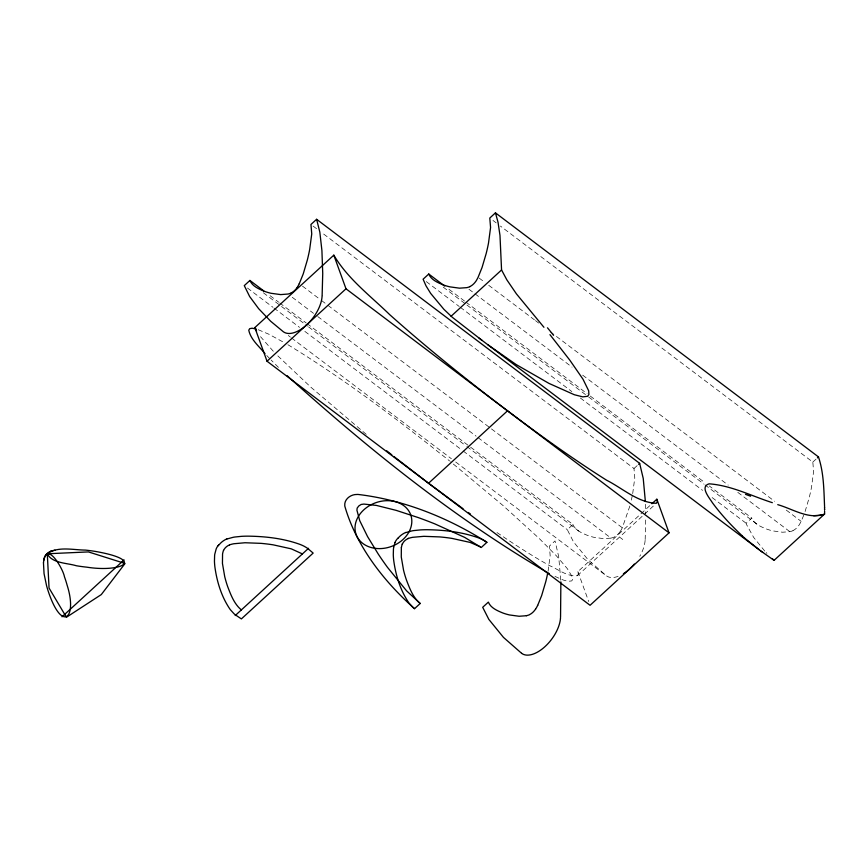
<?xml version="1.0" encoding="UTF-8"?>
<svg xmlns="http://www.w3.org/2000/svg" width="868" height="868" viewBox="0 0 868 868"><rect width="100%" height="100%" fill="white"/><g stroke="black" fill="none" stroke-linecap="round" stroke-linejoin="round"><path stroke-width="0.65" stroke-dasharray="4.34 3.25" d="M645.174 539.516L645.77 517.534M548.088 571.209L550.16 555.585L549.379 546.124L555.032 540.948L558.699 556.638L560.815 580.518M632.696 493.599L634.768 477.975L633.998 468.514L322.657 233.297M629.864 506.022L622.313 527.766A30.608 16.264 -52.9 0 1 620.262 531.487L620.175 531.596M805.103 511.523L809.215 497.603A170.627 90.663 -52.9 0 0 811.526 487.176L813.598 471.552L812.828 462.091L500.424 226.071M803.779 515.158L801.142 521.342A30.608 16.264 -52.9 0 1 799.092 525.064L799.005 525.173A9.765 5.186 -52.9 0 1 793.016 530.565M496.995 532.551C514.073 544.171 531.4 555.466 549.433 565.556C558.319 569.365 567.281 576.862 577.404 575.723L578.327 574.171L577.882 571.643L650.924 504.634M618.092 576.374A29.013 15.418 -52.9 0 1 606.428 575.842L588.092 559.784L573.455 541.795L567.314 529.686L572.956 524.511L307.305 323.807M633.998 468.514L637.177 465.606M577.404 575.723L655.383 504.199M764.751 551.071L753.674 537.433L746.762 524.956L746.144 523.263L751.786 518.077L709.286 485.971M812.828 462.091L816.354 458.857M793.005 530.673L792.907 530.717A30.206 16.047 -52.9 0 1 789.88 531.661L782.545 532.225L772.9 530.912A170.616 90.663 -52.9 0 1 766.075 528.862C760.628 526.594 754.173 523.914 751.786 518.077M258.306 329.742L268.874 334.234L284.487 342.751M554.977 576.439C560.261 578.544 565.882 582.222 571.762 580.898L572.685 579.347L572.24 576.819L567.325 568.649L556.421 555.856L539.245 538.507L503.071 505.577L450.644 461.798M287.905 344.704C344.639 379.305 397.674 419.624 449.613 460.973M572.956 524.511C575.343 530.337 581.799 533.028 587.245 535.296A170.616 90.663 -52.9 0 0 594.07 537.335L603.716 538.648L611.029 538.117L477.15 436.962M492.981 220.45L496.171 222.859M479.169 278.086L484.485 282.1M488.738 285.312L534.428 319.836M535.491 320.639L538.681 323.048M550.366 331.869L774.582 501.27M786.267 510.102L801.142 521.342M468.959 289.25L572.034 367.121M582.656 375.15L728.23 485.136M737.8 492.362L789.858 531.693M448.94 289.283L464.879 301.315M465.942 302.118L587.083 393.649M590.273 396.058L705.033 482.76M443.277 287.156L465.899 304.245M466.973 305.059L587.571 396.166M588.645 396.98L703.861 484.029M704.935 484.843L757.699 524.706M426.296 281.612L459.237 306.502M460.3 307.305L571.871 391.598M580.377 398.021L702.57 490.344M712.14 497.57L746.144 523.263M313.088 226.071L318.404 230.085M302.465 286.114L319.467 298.961M321.594 300.567L326.911 304.581M327.974 305.384L622.313 527.766M620.056 537.455L622.747 539.495M292.256 297.279L313.5 313.337M317.753 316.549L476.087 436.159M270.111 295.706L278.617 302.129M279.68 302.932L306.241 323.004M263.373 292.776L307.522 326.129M308.596 326.943L465.812 445.718M466.886 446.532L578.869 531.129M247.467 288.035L272.975 307.305M274.028 308.107L299.536 327.377M304.852 331.392L462.112 450.21M463.176 451.013L567.314 529.686M288.263 335.482L290.422 337.109M291.496 337.934L451.393 458.738M455.711 462.004L605.886 575.451M366.209 434.315L310.766 387.117L276.751 354.86M278.454 367.37L271.109 360.036M273.279 351.247L260.541 336.708M266.769 355.522L270.241 359.135M766.194 552.601L766.921 553.361M577.882 571.643L588.71 601.546M645.488 504.286L645.738 513.726M614.067 537.173A30.206 16.047 -52.9 0 1 611.05 538.084M620.132 531.574A9.765 5.186 -52.9 0 1 614.186 536.999M645.119 540.363A29.013 15.418 -52.9 0 1 639.781 556.29M632.23 495.932A170.627 90.663 -52.9 0 1 631.329 500.109"/><path stroke-width="1.3" d="M543.932 327.29L516.406 293.851L506.825 279.811L501.563 269.959L499.979 235.391L498.026 222.23L495.444 212.855L489.791 218.042L490.572 227.492L488.5 243.116A170.627 90.663 -52.9 0 1 486.178 253.543L482.065 267.463L478.105 277.283A30.608 16.264 -52.9 0 1 476.065 281.015L475.968 281.113A9.765 5.186 -52.9 0 1 469.989 286.516L469.87 286.657M772.216 558.591L774.104 560.327L824.6 514.019L824.6 511.122M322.126 295.587L322.733 273.474L321.919 250.602L319.836 232.147L316.614 219.289L310.961 224.465L311.742 233.926L309.659 249.55A170.627 90.663 -52.9 0 1 307.348 259.966L303.236 273.897L299.276 283.706M560.554 617.246L560.869 581.896M560.5 617.973L560.511 617.853A29.013 15.418 -52.9 0 1 545.082 646.541A29.013 15.418 -52.9 0 1 521.809 653.452L521.614 653.311M401.352 547.621L401.276 557.006L403.555 570.233A170.616 136.623 -19.9 0 0 406.474 580.084C409.696 588.471 413.038 597.629 420.199 603.488L414.557 608.663C383.721 581.321 356.238 546.005 344.802 506.12A32.398 25.942 -19.9 0 1 344.77 505.556C344.162 499.122 350.856 494.304 356.846 494.478A31.671 25.367 -19.9 0 1 357.963 494.434C403.555 499.784 448.257 517.686 486.883 542.326L481.241 547.502L464.738 537.422L434.879 523.903A507.769 406.593 -19.9 0 0 418.137 517.545L396.166 510.362L376.441 505.426L363.876 504.08L361.164 504.46L358.831 505.935L357.16 508.116L356.932 510.265L359.743 520.702L367.555 536.576L378.274 554.099A507.769 406.593 -19.9 0 0 387.497 567.357L406.549 590.793L420.199 603.488M393.66 547.491L395.016 542.511M44.648 556.8L44.615 556.909A30.206 24.185 -19.9 0 0 43.725 560.478M223.477 550.366L223.445 550.475A30.206 24.185 -19.9 0 0 222.555 554.055L222.447 563.44L224.725 576.656A170.616 136.623 -19.9 0 0 227.633 586.508C230.866 594.895 234.208 604.052 241.369 609.911M402.275 544.052L402.307 543.943A30.206 24.185 -19.9 0 0 401.385 547.621M537.704 605.376L541.654 595.556L545.777 581.636A170.627 90.663 -52.9 0 0 547.621 573.531M297.214 287.427L297.138 287.536A9.765 5.186 -52.9 0 1 291.16 292.939M535.567 609.206L535.632 609.097A30.608 16.264 -52.9 0 0 537.672 605.376M217.879 545.972L218.975 544.659M397.804 538.236L396.709 539.549A13.899 11.132 -19.9 0 0 394.994 542.511M263.742 290.889L249.93 280.451L244.277 285.626L249.648 296.531L258.631 308.65L270.664 321.247L283.391 331.793A29.013 15.418 -52.9 0 0 306.664 324.882A29.013 15.418 -52.9 0 0 322.082 296.303M656.848 499.209L669.033 532.854L590.066 605.289L267.029 361.229L254.845 327.583L333.822 255.149C347.677 278.791 370.354 295.793 389.743 314.683C423.02 344.368 457.653 372.491 492.959 399.725C529.827 427.924 567.325 455.407 606.591 480.21C622.551 488.25 637.937 502.659 656.371 503.288L657.293 501.737L656.848 499.209L651.911 503.733M267.029 361.229L345.996 288.794L333.822 255.149M444.698 286.071L428.759 274.028L423.107 279.203L426.014 285.843L430.647 293.384L443.884 309.301L452.206 317.2L482.076 340.397M62.029 616.801L124.081 559.893M451.078 316.267L501.563 269.959M235.217 615.553L308.552 548.294M393.844 456.459L428.542 483.259L507.52 410.824M638.588 464.315L639.64 463.338L316.614 219.289M817.417 457.881L818.47 456.915L495.444 212.855M824.6 514.019C808.933 520.051 792.647 508.843 777.739 504.655M291.138 293.048L291.04 293.091A30.206 16.047 -52.9 0 1 288.013 294.035L280.679 294.599L271.044 293.286A170.616 90.663 -52.9 0 1 264.208 291.236C258.772 288.968 252.317 286.277 249.93 280.451M226.949 538.995L233.253 537.281A44.908 35.957 -19.9 0 1 234.903 537.01L241.554 536.337A100.46 80.442 -19.9 0 1 248.313 536.153C265.727 536.402 283.391 538.431 299.851 544.344A51.103 40.915 -19.9 0 1 304.115 546.243L306.154 547.404A24.554 19.66 -19.9 0 1 308.314 548.967L313.153 553.079L241.391 618.906L236.009 615.293A24.532 19.639 -19.9 0 1 233.926 613.643L230.519 609.889A60.185 48.185 -19.9 0 1 229.662 608.728C221.34 596.283 216.87 581.538 214.873 566.804A100.341 80.344 -19.9 0 1 214.45 561.173L214.613 555.596A44.778 35.848 -19.9 0 1 214.776 554.207L216.186 548.934A13.899 11.132 -19.9 0 1 217.868 545.961M405.779 532.572L412.083 530.858A44.908 35.957 -19.9 0 1 413.732 530.587L420.383 529.914A100.46 80.442 -19.9 0 1 427.143 529.719C444.557 529.979 462.221 531.997 478.68 537.921A51.103 40.915 -19.9 0 1 482.955 539.809L484.984 540.97A24.988 20.007 -19.9 0 1 486.883 542.326M50.648 551.288L50.778 551.245A9.765 7.823 -19.9 0 0 44.778 556.822M229.477 544.865L229.608 544.822A30.608 24.51 -19.9 0 1 233.817 543.748L245.026 542.75L261.04 543.357A170.627 136.623 -19.9 0 1 273.094 544.822L291.257 548.836L302.411 553.925M408.437 538.399L408.307 538.442A30.608 24.51 -19.9 0 1 412.647 537.314L423.855 536.326L439.87 536.923A170.627 136.623 -19.9 0 1 451.924 538.388L470.087 542.402L480.297 546.786M822.897 514.952L813.674 515.733M526.42 615.727L519.097 616.258L509.462 614.945A170.616 90.663 -52.9 0 1 502.626 612.906C497.19 610.638 490.735 607.947 488.348 602.121L482.695 607.296L488.847 619.405L503.473 637.394L521.549 653.257M256.06 328.939L252.089 328.212L249.691 328.668L248.769 330.231C250.798 339.757 259.217 346.375 265.033 353.71M773.963 560.294L760.91 551.061M772.346 502.68C751.493 495.975 731.16 485.407 709.091 483.823C699.543 486.601 709.481 498.004 712.389 502.713C721.124 514.572 731.181 525.422 741.901 535.513M549.281 573.607C454.539 518.38 368.444 448.973 287.113 375.692M463.013 508.702L428.542 483.259M468.297 512.5L470.402 514.019M487.957 344.835L516.135 364.538L548.999 383.406L574.323 394.734L582.797 396.871L587.614 396.285L588.895 394.571L588.678 390.806L582.992 379.197L569.809 360.155L549.943 334.647M479.103 338.14L762.636 552.352M345.996 288.794L669.033 532.854M759.153 549.737L745.645 538.919A324.458 156.869 80 0 1 741.88 535.621M386.694 450.807L391.804 454.843M254.845 327.583L256.592 331.099M818.47 456.915C823.775 472.615 823.851 489.53 824.546 505.925M639.64 463.338L643.231 478.431L645.369 501.53M428.759 274.028C431.146 279.854 437.602 282.545 443.038 284.812A170.616 90.663 -52.9 0 0 449.874 286.852L459.508 288.176L466.832 287.644A30.206 16.047 -52.9 0 0 469.87 286.69M824.557 506.359L824.567 507.65M824.567 507.552L824.589 509.549M824.589 509.386L824.589 509.95M299.254 283.706A30.608 16.264 -52.9 0 1 297.236 287.438M634.313 564.091A29.013 15.418 -52.9 0 1 623.398 573.748M535.513 609.184A9.765 5.186 -52.9 0 1 529.578 614.609L529.469 614.75A30.206 16.047 -52.9 0 1 526.431 615.694M397.967 538.312A17.555 14.051 -19.9 0 1 405.725 532.453M393.605 547.773A44.778 35.848 -19.9 0 0 393.443 549.173L393.291 554.75A100.341 80.344 -19.9 0 0 393.703 560.37C395.689 575.115 400.17 589.86 408.492 602.305A60.185 48.185 -19.9 0 0 409.349 603.455L412.756 607.22A24.955 19.986 -19.9 0 0 414.546 608.674M402.437 543.965A9.765 7.823 -19.9 0 1 408.34 538.507M223.608 550.399A9.765 7.823 -19.9 0 1 229.51 544.941M219.137 544.746A17.555 14.051 -19.9 0 1 226.895 538.876M50.767 551.223A30.608 24.51 -19.9 0 1 54.988 550.171M547.48 327.8A343.402 101.003 43.7 0 1 553.578 335.319M745.525 494.359A349.533 7.812 19.1 0 1 750.614 496.214M43.465 562.8L44.051 573.661L46.568 585.716A170.714 136.699 -19.9 0 0 49.292 594.309C62.941 632.479 77.295 617.061 67.161 585.325A170.714 136.699 -19.9 0 0 64.438 576.732C63.104 568.79 46.026 539.202 43.465 562.8M47.295 553.773C51.961 563.419 67.118 562.898 76.406 565.762A170.714 136.699 -19.9 0 0 86.941 567.184C120.218 572.468 147.028 560.609 95.947 551.516A170.714 136.699 -19.9 0 0 85.411 550.095C73.14 549.997 57.733 546.005 47.295 553.773L49.053 588.048L66.435 617.267L101.296 594.58L125.057 563.495L88.438 551.918L47.295 553.773M375.725 548.413A29.013 23.23 -19.9 0 0 410.944 515.494A29.013 23.23 -19.9 0 0 363.584 510.037A29.013 23.23 -19.9 0 0 375.725 548.413"/></g></svg>
